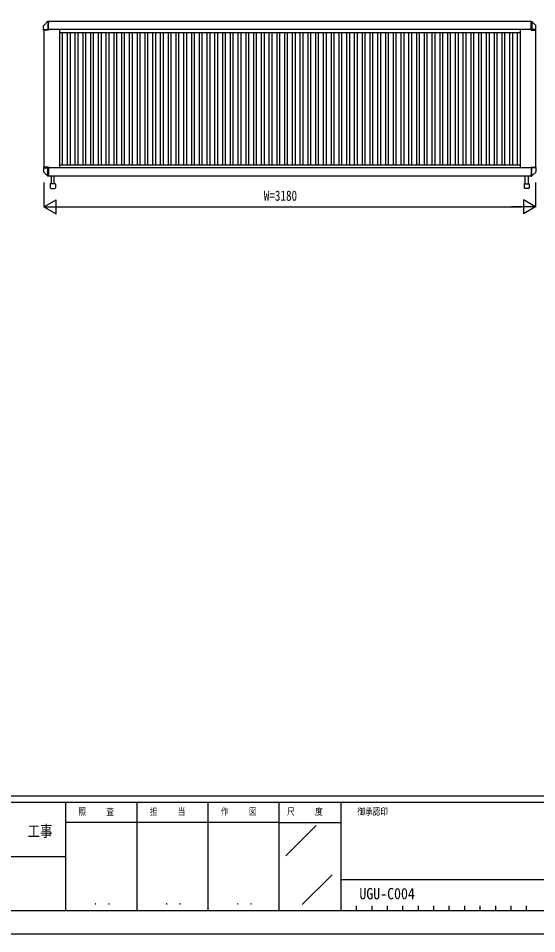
# Model space of a CAD drawing. Units: millimetres, scale not verified. Extents: x -8410 to 8410, y -5940 to 5940.
# Drawn here: x 2284 to 5637, y -5940 to -16 of the extents above; entities that cross this region are included whole.
import ezdxf
from ezdxf.enums import TextEntityAlignment as Align

# ---------------------------------------------------------------- set-up
doc = ezdxf.new("R2010")
doc.units = ezdxf.units.MM
doc.header["$LTSCALE"] = 30
for name, color, linetype in [('0-1_USER1', 3, 'Continuous'), ('0-2_YKK_A1', 4, 'Continuous'), ('0-3_YKK_D', 6, 'Continuous'), ('0-4_YKK_ZWAK', 7, 'Continuous')]:
    doc.layers.add(name, color=color, linetype=linetype)
doc.styles.add('ＭＳ ゴシック', font='')
doc.styles.get('ＭＳ ゴシック').set_extended_font_data('MS Gothic')

msp = doc.modelspace()

# ---------------------------------------------------------------- linework, layer by layer
at = {"layer": '0-2_YKK_A1'}
for p, q in [((2473.34, -36.86), (2448.26, -61.69)), ((2473.36, -36.87), (2473.36, -36.89)), ((2474.32, -36.16), (2474.32, -72.71)), ((2479.04, -35.91), (2474.99, -36.12)), ((2474.99, -36.16), (2474.99, -36.14)), ((2479.04, -41.84), (2479.04, -35.91)), ((5601.04, -36.21), (2479.04, -36.21)), ((2479.04, -41.84), (2479.04, -46.54)), ((2479.04, -72.71), (2479.04, -46.54)), ((5601.04, -35.91), (5605.09, -36.12)), ((5601.04, -41.84), (5601.04, -35.91)), ((5601.04, -41.84), (5601.04, -46.54)), ((5601.04, -72.71), (5601.04, -46.54)), ((5605.09, -36.16), (5605.09, -36.14)), ((5605.76, -36.16), (5605.76, -72.71)), ((5606.72, -36.87), (5606.72, -36.89)), ((5606.74, -36.86), (5631.82, -61.69)), ((2447.54, -70.48), (2447.54, -63.45)), ((2447.54, -80.63), (2447.54, -70.48)), ((2447.54, -88.21), (2447.54, -80.63)), ((2447.54, -92.21), (2447.54, -88.21)), ((2447.54, -88.21), (2473.95, -88.21)), ((2449.4, -93.21), (2448.54, -93.21)), ((2479.04, -93.21), (2449.4, -93.21)), ((2450.04, -93.21), (2450.04, -979.21)), ((2474.13, -88.21), (2473.95, -88.21)), ((2474.13, -88.21), (2479.04, -88.21)), ((2479.04, -88.21), (2479.04, -72.71)), ((5601.04, -88.21), (2479.04, -88.21)), ((2479.04, -92.21), (2479.04, -88.21)), ((2479.04, -92.21), (2479.04, -93.21)), ((2550.04, -88.21), (2550.04, -985.21)), ((2550.04, -108.21), (5530.04, -108.21)), ((2568.24, -108.21), (2568.24, -964.21)), ((2600.24, -108.21), (2600.24, -964.21)), ((2618.44, -108.21), (2618.44, -964.21)), ((2650.44, -108.21), (2650.44, -964.21)), ((2668.64, -108.21), (2668.64, -964.21)), ((2700.64, -108.21), (2700.64, -964.21)), ((2718.84, -108.21), (2718.84, -964.21)), ((2750.84, -108.21), (2750.84, -964.21)), ((2769.04, -108.21), (2769.04, -964.21)), ((2801.04, -108.21), (2801.04, -964.21)), ((2819.24, -108.21), (2819.24, -964.21)), ((2851.24, -108.21), (2851.24, -964.21)), ((2869.44, -108.21), (2869.44, -964.21)), ((2901.44, -108.21), (2901.44, -964.21)), ((2919.64, -108.21), (2919.64, -964.21)), ((2951.64, -108.21), (2951.64, -964.21)), ((2969.84, -108.21), (2969.84, -964.21)), ((3001.84, -108.21), (3001.84, -964.21)), ((3020.04, -108.21), (3020.04, -964.21)), ((3052.04, -108.21), (3052.04, -964.21)), ((3070.24, -108.21), (3070.24, -964.21)), ((3102.24, -108.21), (3102.24, -964.21)), ((3120.44, -108.21), (3120.44, -964.21)), ((3152.44, -108.21), (3152.44, -964.21)), ((3170.64, -108.21), (3170.64, -964.21)), ((3202.64, -108.21), (3202.64, -964.21)), ((3220.84, -108.21), (3220.84, -964.21)), ((3252.84, -108.21), (3252.84, -964.21)), ((3271.04, -108.21), (3271.04, -964.21)), ((3303.04, -108.21), (3303.04, -964.21)), ((3321.24, -108.21), (3321.24, -964.21)), ((3353.24, -108.21), (3353.24, -964.21)), ((3371.44, -108.21), (3371.44, -964.21)), ((3403.44, -108.21), (3403.44, -964.21)), ((3421.64, -108.21), (3421.64, -964.21)), ((3453.64, -108.21), (3453.64, -964.21)), ((3471.84, -108.21), (3471.84, -964.21)), ((3503.84, -108.21), (3503.84, -964.21)), ((3522.04, -108.21), (3522.04, -964.21)), ((3554.04, -108.21), (3554.04, -964.21)), ((3572.24, -108.21), (3572.24, -964.21)), ((3604.24, -108.21), (3604.24, -964.21)), ((3622.44, -108.21), (3622.44, -964.21)), ((3654.44, -108.21), (3654.44, -964.21)), ((3672.64, -108.21), (3672.64, -964.21)), ((3704.64, -108.21), (3704.64, -964.21)), ((3722.84, -108.21), (3722.84, -964.21)), ((3754.84, -108.21), (3754.84, -964.21)), ((3773.04, -108.21), (3773.04, -964.21)), ((3805.04, -108.21), (3805.04, -964.21)), ((3823.24, -108.21), (3823.24, -964.21)), ((3855.24, -108.21), (3855.24, -964.21)), ((3873.44, -108.21), (3873.44, -964.21)), ((3905.44, -108.21), (3905.44, -964.21)), ((3923.64, -108.21), (3923.64, -964.21)), ((3955.64, -108.21), (3955.64, -964.21)), ((3973.84, -108.21), (3973.84, -964.21)), ((4005.84, -108.21), (4005.84, -964.21)), ((4024.04, -108.21), (4024.04, -964.21)), ((4056.04, -108.21), (4056.04, -964.21)), ((4074.24, -108.21), (4074.24, -964.21)), ((4106.24, -108.21), (4106.24, -964.21)), ((4124.44, -108.21), (4124.44, -964.21)), ((4156.44, -108.21), (4156.44, -964.21)), ((4174.64, -108.21), (4174.64, -964.21)), ((4206.64, -108.21), (4206.64, -964.21)), ((4224.84, -108.21), (4224.84, -964.21)), ((4256.84, -108.21), (4256.84, -964.21)), ((4275.04, -108.21), (4275.04, -964.21)), ((4307.04, -108.21), (4307.04, -964.21)), ((4325.24, -108.21), (4325.24, -964.21)), ((4357.24, -108.21), (4357.24, -964.21)), ((4375.44, -108.21), (4375.44, -964.21)), ((4407.44, -108.21), (4407.44, -964.21)), ((4425.64, -108.21), (4425.64, -964.21)), ((4457.64, -108.21), (4457.64, -964.21)), ((4475.84, -108.21), (4475.84, -964.21)), ((4507.84, -108.21), (4507.84, -964.21)), ((4526.04, -108.21), (4526.04, -964.21)), ((4558.04, -108.21), (4558.04, -964.21)), ((4576.24, -108.21), (4576.24, -964.21)), ((4608.24, -108.21), (4608.24, -964.21)), ((4626.44, -108.21), (4626.44, -964.21)), ((4658.44, -108.21), (4658.44, -964.21)), ((4676.64, -108.21), (4676.64, -964.21)), ((4708.64, -108.21), (4708.64, -964.21)), ((4726.84, -108.21), (4726.84, -964.21)), ((4758.84, -108.21), (4758.84, -964.21)), ((4777.04, -108.21), (4777.04, -964.21)), ((4809.04, -108.21), (4809.04, -964.21)), ((4827.24, -108.21), (4827.24, -964.21)), ((4859.24, -108.21), (4859.24, -964.21)), ((4877.44, -108.21), (4877.44, -964.21)), ((4909.44, -108.21), (4909.44, -964.21)), ((4927.64, -108.21), (4927.64, -964.21)), ((4959.64, -108.21), (4959.64, -964.21)), ((4977.84, -108.21), (4977.84, -964.21)), ((5009.84, -108.21), (5009.84, -964.21)), ((5028.04, -108.21), (5028.04, -964.21)), ((5060.04, -108.21), (5060.04, -964.21)), ((5078.24, -108.21), (5078.24, -964.21)), ((5110.24, -108.21), (5110.24, -964.21)), ((5128.44, -108.21), (5128.44, -964.21)), ((5160.44, -108.21), (5160.44, -964.21)), ((5178.64, -108.21), (5178.64, -964.21)), ((5210.64, -108.21), (5210.64, -964.21)), ((5228.84, -108.21), (5228.84, -964.21)), ((5260.84, -108.21), (5260.84, -964.21)), ((5279.04, -108.21), (5279.04, -964.21)), ((5311.04, -108.21), (5311.04, -964.21)), ((5329.24, -108.21), (5329.24, -964.21)), ((5361.24, -108.21), (5361.24, -964.21)), ((5379.44, -108.21), (5379.44, -964.21)), ((5411.44, -108.21), (5411.44, -964.21)), ((5429.64, -108.21), (5429.64, -964.21)), ((5461.64, -108.21), (5461.64, -964.21)), ((5479.84, -108.21), (5479.84, -964.21)), ((5511.84, -108.21), (5511.84, -964.21)), ((5530.04, -88.21), (5530.04, -984.21)), ((5601.04, -88.21), (5601.04, -72.71)), ((5601.04, -92.21), (5601.04, -88.21)), ((5605.95, -88.21), (5601.04, -88.21)), ((5601.04, -92.21), (5601.04, -93.21)), ((5601.04, -93.21), (5630.68, -93.21)), ((5605.95, -88.21), (5606.13, -88.21)), ((5632.54, -88.21), (5606.13, -88.21)), ((5630.04, -93.21), (5630.04, -979.21)), ((5630.68, -93.21), (5631.54, -93.21)), ((5632.54, -70.48), (5632.54, -63.45)), ((5632.54, -80.63), (5632.54, -70.48)), ((5632.54, -88.21), (5632.54, -80.63)), ((5632.54, -92.21), (5632.54, -88.21)), ((2447.54, -980.21), (2447.54, -984.21)), ((2447.54, -984.21), (2447.54, -991.79)), ((2447.54, -984.21), (2473.95, -984.21)), ((2447.54, -991.79), (2447.54, -1001.93)), ((2447.54, -1001.93), (2447.54, -1008.97)), ((2449.4, -979.21), (2448.54, -979.21)), ((2479.04, -979.21), (2449.4, -979.21)), ((2474.13, -984.21), (2473.95, -984.21)), ((2474.13, -984.21), (2479.04, -984.21)), ((2474.32, -1036.26), (2474.32, -999.7)), ((2479.04, -980.21), (2479.04, -979.21)), ((2479.04, -980.21), (2479.04, -984.21)), ((5601.04, -984.21), (2479.04, -984.21)), ((2479.04, -984.21), (2479.04, -999.7)), ((2479.04, -999.7), (2479.04, -1025.87)), ((2550.04, -964.21), (5530.04, -964.21)), ((5601.04, -979.21), (5630.68, -979.21)), ((5601.04, -980.21), (5601.04, -979.21)), ((5601.04, -980.21), (5601.04, -984.21)), ((5601.04, -984.21), (5601.04, -999.7)), ((5605.95, -984.21), (5601.04, -984.21)), ((5601.04, -999.7), (5601.04, -1025.87)), ((5605.76, -1036.26), (5605.76, -999.7)), ((5605.95, -984.21), (5606.13, -984.21)), ((5632.54, -984.21), (5606.13, -984.21)), ((5630.68, -979.21), (5631.54, -979.21)), ((5632.54, -980.21), (5632.54, -984.21)), ((5632.54, -984.21), (5632.54, -991.79)), ((5632.54, -991.79), (5632.54, -1001.93)), ((5632.54, -1001.93), (5632.54, -1008.97)), ((2473.34, -1035.55), (2448.26, -1010.73)), ((2473.36, -1035.55), (2473.36, -1035.53)), ((2474.99, -1036.26), (2474.99, -1036.28)), ((2479.04, -1036.51), (2474.99, -1036.3)), ((2479.04, -1030.58), (2479.04, -1025.87)), ((2479.04, -1030.58), (2479.04, -1036.51)), ((5601.04, -1036.21), (2479.04, -1036.21)), ((2497.54, -1036.21), (2497.54, -1086.21)), ((2516.54, -1086.21), (2516.54, -1036.21)), ((5563.54, -1086.21), (5563.54, -1036.21)), ((5582.54, -1036.21), (5582.54, -1086.21)), ((5601.04, -1030.58), (5601.04, -1025.87)), ((5601.04, -1030.58), (5601.04, -1036.51)), ((5601.04, -1036.51), (5605.09, -1036.3)), ((5605.09, -1036.26), (5605.09, -1036.28)), ((5606.72, -1035.55), (5606.72, -1035.53)), ((5606.74, -1035.55), (5631.82, -1010.73)), ((2490.49, -1087.21), (2490.49, -1112.21)), ((2522.59, -1086.21), (2491.49, -1086.21)), ((2494.49, -1116.21), (2519.59, -1116.21)), ((2523.59, -1087.21), (2523.59, -1112.21)), ((5556.49, -1087.21), (5556.49, -1112.21)), ((5557.49, -1086.21), (5588.59, -1086.21)), ((5585.59, -1116.21), (5560.49, -1116.21)), ((5589.59, -1087.21), (5589.59, -1112.21))]:
    msp.add_line(p, q, dxfattribs=at)
for points in [[(2474.32, -72.81), (2474.31, -73.57), (2474.27, -77.15), (2474.23, -80.69), (2474.2, -82.99), (2474.17, -85.24), (2474.14, -87.59), (2474.13, -88.21)], [(5605.76, -72.81), (5605.77, -73.57), (5605.81, -77.15), (5605.85, -80.69), (5605.88, -82.99), (5605.91, -85.24), (5605.94, -87.59), (5605.95, -88.21)], [(2474.32, -999.61), (2474.31, -998.85), (2474.27, -995.27), (2474.23, -991.73), (2474.2, -989.43), (2474.17, -987.18), (2474.14, -984.83), (2474.13, -984.21)], [(5605.76, -999.61), (5605.77, -998.85), (5605.81, -995.27), (5605.85, -991.73), (5605.88, -989.43), (5605.91, -987.18), (5605.94, -984.83), (5605.95, -984.21)]]:
    msp.add_lwpolyline(points, dxfattribs=at)
for centre, radius, start, end in [((2475.12, -38.62), 2.5, 93.12962, 135.58389), ((5604.96, -38.62), 2.5, 44.41611, 86.87038), ((2450.04, -63.45), 2.5, 135.33594, 180), ((2448.54, -92.21), 1, 180, 270), ((5631.54, -92.21), 1, 270, 0), ((5630.04, -63.45), 2.5, 0, 44.66406), ((2448.54, -980.21), 1, 90, 180), ((5631.54, -980.21), 1, 0, 90), ((2450.04, -1008.97), 2.5, 180, 224.66406), ((2475.12, -1033.8), 2.5, 224.41611, 266.87038), ((5604.96, -1033.8), 2.5, 273.12962, 315.58389), ((5630.04, -1008.97), 2.5, 315.33594, 0), ((2491.49, -1087.21), 1, 90, 180), ((2494.49, -1112.21), 4, 180, 270), ((2519.59, -1112.21), 4, 270, 0), ((2522.59, -1087.21), 1, 0, 90), ((5557.49, -1087.21), 1, 90, 180), ((5560.49, -1112.21), 4, 180, 270), ((5585.59, -1112.21), 4, 270, 0), ((5588.59, -1087.21), 1, 0, 90)]:
    msp.add_arc(centre, radius, start, end, dxfattribs=at)
at = {"layer": '0-3_YKK_D'}
for p, q in [((2450.04, -1077.21), (2450.04, -1237.21)), ((5630.04, -1077.21), (5630.04, -1237.21)), ((2450.04, -1236.21), (2527.98, -1191.21)), ((2450.04, -1236.21), (2527.98, -1281.21)), ((2450.04, -1236.21), (2605.92, -1236.21)), ((2527.98, -1281.21), (2527.98, -1191.21)), ((2540.04, -1236.21), (5540.04, -1236.21)), ((5630.04, -1236.21), (5474.15, -1236.21)), ((5630.04, -1236.21), (5552.1, -1191.21)), ((5552.1, -1191.21), (5552.1, -1281.21)), ((5630.04, -1236.21), (5552.1, -1281.21))]:
    msp.add_line(p, q, dxfattribs=at)
at = {"layer": '0-4_YKK_ZWAK'}
for p, q in [((7790.04, -5050), (-7809.96, -5050)), ((2590.04, -5090), (-9.96, -5090)), ((3050.04, -5090), (3050.04, -5790)), ((3510.04, -5090), (3510.04, -5790)), ((3970.04, -5090), (3970.04, -5790)), ((4370.04, -5090), (3970.04, -5090)), ((6435.04, -5090), (4370.04, -5090)), ((4370.04, -5090), (4370.04, -5790)), ((3970.04, -5220), (2590.04, -5220)), ((3970.04, -5220), (4370.04, -5220)), ((4014.21, -5436.58), (4210.07, -5240.72)), ((-9.96, -5440), (2590.04, -5440)), ((4121.34, -5751.98), (4313.78, -5559.54)), ((4370.04, -5590), (6435.04, -5590)), ((-9.96, -5790), (2590.04, -5790)), ((2590.04, -5790), (3970.04, -5790)), ((3970.04, -5790), (4370.04, -5790)), ((4370.04, -5790), (6435.04, -5790)), ((4470.04, -5760), (4470.04, -5790)), ((4570.04, -5760), (4570.04, -5790)), ((4670.04, -5760), (4670.04, -5790)), ((4770.04, -5760), (4770.04, -5790)), ((4870.04, -5760), (4870.04, -5790)), ((4970.04, -5760), (4970.04, -5790)), ((5070.04, -5760), (5070.04, -5790)), ((5170.04, -5760), (5170.04, -5790)), ((5270.04, -5760), (5270.04, -5790)), ((5370.04, -5760), (5370.04, -5790)), ((5470.04, -5760), (5470.04, -5790)), ((5570.04, -5760), (5570.04, -5790))]:
    msp.add_line(p, q, dxfattribs=at)
msp.add_lwpolyline([(-8410, -5940), (8410, -5940), (8410, 5940), (-8410, 5940)], close=True, dxfattribs=at)
msp.add_lwpolyline([(3970.04, -5090), (2590.04, -5090), (2590.04, -5790)], dxfattribs=at)

# ---------------------------------------------------------------- texts
at = {"layer": '0-1_USER1', "style": 'ＭＳ ゴシック', "width": 0.9}
msp.add_text('UGU-C004', height=73.31, dxfattribs=at).set_placement((4490.21, -5739.41), align=Align.BOTTOM_LEFT)
at = {"layer": '0-3_YKK_D', "style": 'ＭＳ ゴシック', "width": 0.8}
msp.add_text('W=3180', height=65.98, dxfattribs=at).set_placement((3872.04, -1216.21), align=Align.BOTTOM_LEFT)
at = {"layer": '0-4_YKK_ZWAK', "style": 'ＭＳ ゴシック', "width": 0.8}
for s, height, p in [('照     査', 43.99, (2672.84, -5185)), ('担     当', 43.99, (3134.44, -5185)), ('作     図', 43.99, (3594.44, -5185)), ('尺     度', 43.99, (4022.84, -5185)), ('御承認印', 43.99, (4478.28, -5185)), ('工事', 73.31, (2344.67, -5334.93)), ('． ．', 51.83, (2770, -5768.7)), ('． ．', 51.83, (3230, -5768.7)), ('． ．', 51.83, (3690, -5768.7))]:
    msp.add_text(s, height=height, dxfattribs=at).set_placement(p, align=Align.BOTTOM_LEFT)

doc.saveas('drawing.dxf')
